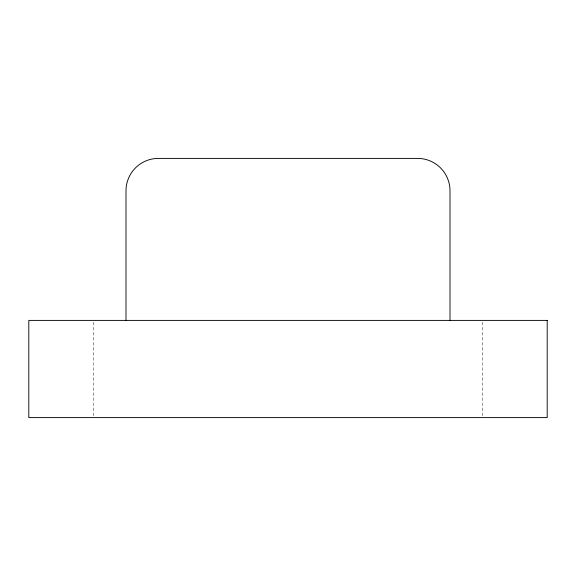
<?xml version="1.0" encoding="UTF-8"?>
<svg xmlns="http://www.w3.org/2000/svg" width="576" height="576" viewBox="0 0 576 576"><rect width="100%" height="100%" fill="white"/><g stroke="black" fill="none" stroke-linecap="round" stroke-linejoin="round"><path stroke-width="0.43" stroke-dasharray="2.88 2.16" d="M482.4 322.2L482.4 417.6M93.6 322.2L93.6 416.7"/><path stroke-width="0.86" d="M450 320.4L450 190.8A32.4 32.4 0 0 0 417.6 158.4L158.4 158.4A32.4 32.4 0 0 0 126 190.8L126 320.4M547.2 320.4L28.8 320.4L28.8 417.6L547.2 417.6L547.2 320.4"/></g></svg>
